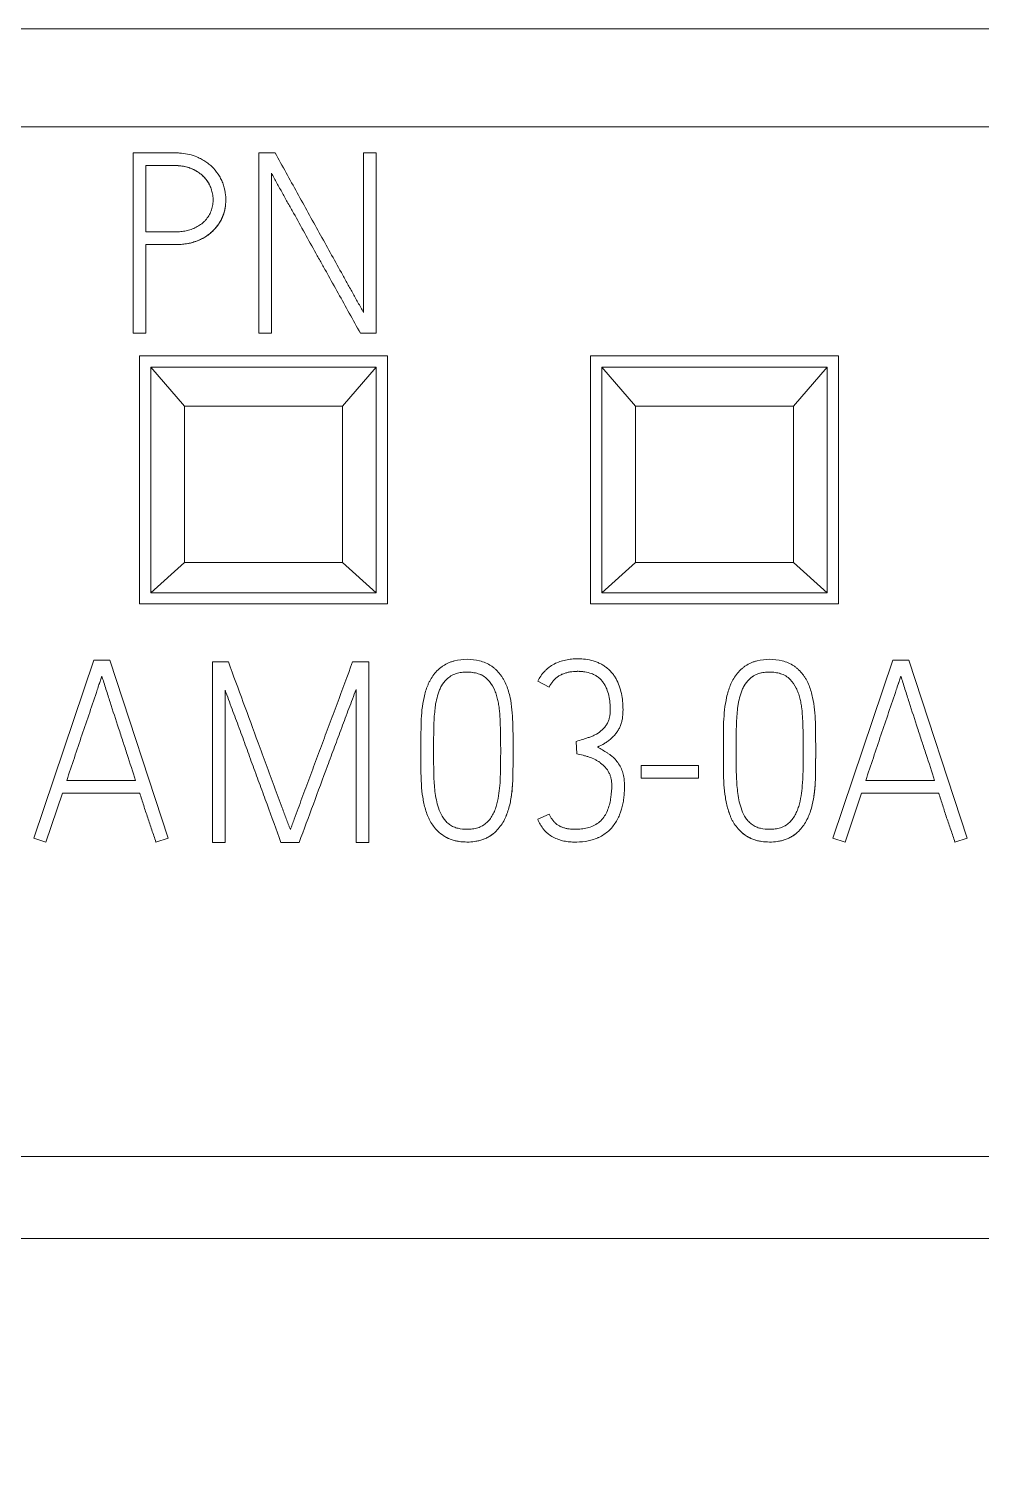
# Model space of a CAD drawing. Header units: millimetres. Extents: x 42151 to 59780, y 37376 to 44547.
# Drawn here: x 47906.75 to 47915.19, y 43305.48 to 43318.25 of the extents above; entities that cross this region are included whole.
import ezdxf

# ---------------------------------------------------------------- set-up
doc = ezdxf.new("R2010")
doc.units = ezdxf.units.MM
doc.set_wipeout_variables(frame=1)
doc.layers.add('000-PI-Oprema', color=30, linetype='Continuous', lineweight=5)
doc.layers.add('SI-ORMAR-Oprema', color=30, linetype='Continuous', lineweight=5)
doc.layers.add('004-PI-DIN Šina', color=3, linetype='Continuous')

# ---------------------------------------------------------------- blocks, each defined once
blk = doc.blocks.new('6ES7513-1AM03-0AB0')
blk.add_wipeout([(-17.4, 66.85), (17.4, 66.85), (17.4, -80.15), (-17.4, -80.15)]).dxf.layer = 'SI-ORMAR-Oprema'
at = {"layer": 'SI-ORMAR-Oprema', "linetype": 'Continuous'}
for p, q in [((12.4, 66.85), (-12.4, 66.85)), ((12.4, 65.981), (-12.4, 65.981)), ((-1.155, 65.75), (-1.155, 64.15)), ((-0.041, 65.75), (-0.041, 64.15)), ((0.103, 65.75), (-0.041, 65.75)), ((0.887, 65.75), (0.887, 64.334)), ((1, 65.75), (0.887, 65.75)), ((1, 64.15), (1, 65.75)), ((-1.042, 65.049), (-1.042, 65.637)), ((0.07, 64.15), (0.07, 65.57)), ((-0.334, 65.333), (-0.334, 65.333)), ((-1.042, 64.15), (-1.042, 64.936)), ((-1.042, 64.15), (-1.155, 64.15)), ((-1.155, 64.15), (-1.042, 64.15)), ((0.07, 64.15), (-0.041, 64.15)), ((-0.041, 64.15), (0.07, 64.15)), ((1, 64.15), (0.86, 64.15)), ((0.86, 64.15), (0.86, 64.15)), ((0.86, 64.15), (1, 64.15)), ((-1.1, 63.95), (-1.1, 61.75)), ((1.1, 63.95), (-1.1, 63.95)), ((1.1, 61.75), (1.1, 63.95)), ((2.9, 63.95), (2.9, 61.75)), ((5.1, 63.95), (2.9, 63.95)), ((5.1, 61.75), (5.1, 63.95)), ((1, 63.85), (-1, 63.85)), ((-1, 63.85), (-0.7, 63.503)), ((-1, 61.85), (-1, 63.85)), ((0.7, 63.503), (1, 63.85)), ((1, 63.85), (1, 61.85)), ((5, 63.85), (3, 63.85)), ((3, 63.85), (3.3, 63.503)), ((3, 61.85), (3, 63.85)), ((4.7, 63.503), (5, 63.85)), ((5, 63.85), (5, 61.85)), ((-0.7, 63.503), (0.7, 63.503)), ((-0.7, 63.503), (-0.7, 62.118)), ((0.7, 62.118), (0.7, 63.503)), ((3.3, 63.503), (4.7, 63.503)), ((3.3, 63.503), (3.3, 62.118)), ((4.7, 62.118), (4.7, 63.503)), ((-0.7, 62.118), (-1, 61.85)), ((-0.7, 62.118), (0.7, 62.118)), ((1, 61.85), (0.7, 62.118)), ((3.3, 62.118), (3, 61.85)), ((3.3, 62.118), (4.7, 62.118)), ((5, 61.85), (4.7, 62.118)), ((1, 61.85), (-1, 61.85)), ((5, 61.85), (3, 61.85)), ((-1.1, 61.75), (1.1, 61.75)), ((2.9, 61.75), (5.1, 61.75)), ((-2.036, 59.674), (-1.505, 61.252)), ((-1.505, 61.252), (-1.363, 61.252)), ((-1.363, 61.252), (-0.846, 59.674)), ((-0.453, 59.636), (-0.453, 61.236)), ((-0.453, 61.236), (-0.311, 61.236)), ((0.79, 61.236), (0.934, 61.236)), ((0.934, 61.236), (0.934, 59.636)), ((5.051, 59.674), (5.581, 61.252)), ((5.581, 61.252), (5.724, 61.252)), ((5.724, 61.252), (6.241, 59.674)), ((-1.434, 61.11), (-1.434, 61.11)), ((1.624, 61.081), (1.624, 61.081)), ((1.988, 61.081), (1.988, 61.081)), ((2.432, 61.064), (2.534, 61.013)), ((2.534, 61.013), (2.432, 61.064)), ((2.432, 61.064), (2.432, 61.064)), ((2.718, 61.147), (2.718, 61.147)), ((4.307, 61.081), (4.307, 61.081)), ((4.672, 61.081), (4.672, 61.081)), ((5.653, 61.11), (5.653, 61.11)), ((-1.474, 60.989), (-1.474, 60.989)), ((-0.34, 60.987), (-0.34, 59.636)), ((0.821, 59.636), (0.821, 60.992)), ((2.534, 61.013), (2.534, 61.013)), ((5.613, 60.989), (5.613, 60.989)), ((3.189, 60.809), (3.189, 60.809)), ((1.396, 60.458), (1.396, 60.458)), ((2.214, 60.436), (2.214, 60.436)), ((2.778, 60.42), (2.772, 60.531)), ((4.079, 60.458), (4.079, 60.458)), ((4.898, 60.436), (4.898, 60.436)), ((3.351, 60.205), (3.351, 60.318)), ((3.351, 60.318), (3.857, 60.318)), ((3.857, 60.318), (3.857, 60.205)), ((-1.745, 60.185), (-1.134, 60.185)), ((3.857, 60.205), (3.351, 60.205)), ((3.351, 60.205), (3.857, 60.205)), ((5.342, 60.185), (5.952, 60.185)), ((-1.783, 60.072), (-1.929, 59.639)), ((-1.929, 59.639), (-1.783, 60.072)), ((-1.783, 60.072), (-1.097, 60.072)), ((-1.097, 60.072), (-1.783, 60.072)), ((-1.783, 60.072), (-1.783, 60.072)), ((-1.097, 60.072), (-1.097, 60.072)), ((3.202, 60.138), (3.202, 60.138)), ((5.304, 60.072), (5.158, 59.639)), ((5.158, 59.639), (5.304, 60.072)), ((5.304, 60.072), (5.99, 60.072)), ((5.99, 60.072), (5.304, 60.072)), ((5.304, 60.072), (5.304, 60.072)), ((5.99, 60.072), (5.99, 60.072)), ((2.432, 59.841), (2.534, 59.887)), ((2.432, 59.841), (2.432, 59.841)), ((-2.036, 59.674), (-1.929, 59.639)), ((-1.929, 59.639), (-2.036, 59.674)), ((-2.036, 59.674), (-2.036, 59.674)), ((-0.955, 59.639), (-0.846, 59.674)), ((-0.846, 59.674), (-0.955, 59.639)), ((-0.846, 59.674), (-0.846, 59.674)), ((1.546, 59.736), (1.546, 59.736)), ((2.064, 59.736), (2.064, 59.736)), ((4.23, 59.736), (4.23, 59.736)), ((4.747, 59.736), (4.747, 59.736)), ((5.158, 59.639), (5.051, 59.674)), ((5.051, 59.674), (5.158, 59.639)), ((5.051, 59.674), (5.051, 59.674)), ((6.132, 59.639), (6.241, 59.674)), ((6.241, 59.674), (6.132, 59.639)), ((6.241, 59.674), (6.241, 59.674)), ((-1.929, 59.639), (-1.929, 59.639)), ((-0.955, 59.639), (-0.955, 59.639)), ((-0.453, 59.636), (-0.34, 59.636)), ((-0.34, 59.636), (-0.453, 59.636)), ((0.155, 59.636), (0.155, 59.636)), ((0.155, 59.636), (0.317, 59.636)), ((0.317, 59.636), (0.155, 59.636)), ((0.317, 59.636), (0.317, 59.636)), ((0.821, 59.636), (0.934, 59.636)), ((0.934, 59.636), (0.821, 59.636)), ((5.158, 59.639), (5.158, 59.639)), ((6.132, 59.639), (6.132, 59.639)), ((12.4, 56.85), (-12.4, 56.85)), ((12.5, 56.125), (-12.5, 56.125))]:
    blk.add_line(p, q, dxfattribs=at)
for points, knots in [([(-0.59, 65.713), (-0.634, 65.732), (-0.68, 65.742), (-0.738, 65.748), (-0.75, 65.749), (-0.768, 65.75), (-0.774, 65.75), (-0.786, 65.75), (-0.792, 65.75), (-0.822, 65.75), (-0.941, 65.75), (-1.06, 65.75), (-1.155, 65.75)], [0, 0, 0, 0, 0.25, 0.25, 0.3125, 0.3125, 0.34375, 0.34375, 0.375, 0.375, 0.5, 1, 1, 1, 1]), ([(-1.042, 64.936), (-0.983, 64.936), (-0.91, 64.936), (-0.83, 64.936), (-0.808, 64.936), (-0.794, 64.936), (-0.786, 64.936), (-0.75, 64.936), (-0.721, 64.938), (-0.678, 64.945), (-0.663, 64.947), (-0.641, 64.952), (-0.634, 64.954), (-0.62, 64.958), (-0.613, 64.961), (-0.577, 64.973), (-0.55, 64.985), (-0.512, 65.008), (-0.5, 65.016), (-0.476, 65.034), (-0.464, 65.043), (-0.432, 65.074), (-0.413, 65.096), (-0.388, 65.134), (-0.38, 65.146), (-0.367, 65.173), (-0.361, 65.186), (-0.352, 65.214), (-0.347, 65.228), (-0.341, 65.257), (-0.338, 65.272), (-0.335, 65.301), (-0.334, 65.316), (-0.334, 65.346), (-0.334, 65.36), (-0.339, 65.405), (-0.345, 65.434), (-0.359, 65.476), (-0.364, 65.49), (-0.376, 65.517), (-0.383, 65.53), (-0.406, 65.568), (-0.423, 65.592), (-0.449, 65.619), (-0.454, 65.624), (-0.465, 65.634), (-0.481, 65.649), (-0.511, 65.671), (-0.536, 65.687), (-0.563, 65.701), (-0.576, 65.707), (-0.59, 65.713)], [0, 0, 0, 0, 0.125, 0.15625, 0.171875, 0.171875, 0.1875, 0.1875, 0.25, 0.25, 0.28125, 0.28125, 0.296875, 0.296875, 0.3125, 0.3125, 0.375, 0.375, 0.40625, 0.40625, 0.4375, 0.4375, 0.5, 0.5, 0.53125, 0.53125, 0.5625, 0.5625, 0.59375, 0.59375, 0.625, 0.625, 0.65625, 0.65625, 0.6875, 0.6875, 0.75, 0.75, 0.78125, 0.78125, 0.8125, 0.8125, 0.875, 0.875, 0.890625, 0.890625, 0.90625, 0.9375, 0.96875, 0.96875, 1, 1, 1, 1]), ([(0.887, 64.334), (0.879, 64.349), (0.871, 64.364), (0.855, 64.394), (0.846, 64.408), (0.822, 64.452), (0.805, 64.482), (0.773, 64.541), (0.756, 64.57), (0.723, 64.629), (0.707, 64.658), (0.658, 64.747), (0.625, 64.806), (0.56, 64.924), (0.527, 64.983), (0.462, 65.101), (0.429, 65.16), (0.364, 65.278), (0.266, 65.455), (0.168, 65.632), (0.103, 65.75)], [0, 0, 0, 0, 0.03125, 0.03125, 0.0625, 0.0625, 0.125, 0.125, 0.1875, 0.1875, 0.25, 0.25, 0.375, 0.375, 0.5, 0.5, 0.625, 0.625, 0.75, 1, 1, 1, 1]), ([(-1.042, 65.637), (-0.978, 65.637), (-0.899, 65.637), (-0.82, 65.637), (-0.796, 65.637), (-0.788, 65.637), (-0.772, 65.637), (-0.764, 65.636), (-0.741, 65.635), (-0.725, 65.633), (-0.702, 65.629), (-0.694, 65.628), (-0.678, 65.624), (-0.671, 65.622), (-0.648, 65.614), (-0.633, 65.608), (-0.605, 65.594), (-0.591, 65.586), (-0.571, 65.573), (-0.565, 65.568), (-0.552, 65.559), (-0.546, 65.554), (-0.529, 65.538), (-0.518, 65.526), (-0.499, 65.501), (-0.49, 65.488), (-0.475, 65.46), (-0.469, 65.446), (-0.459, 65.416), (-0.454, 65.401), (-0.449, 65.37), (-0.447, 65.354), (-0.447, 65.331), (-0.447, 65.323), (-0.448, 65.307), (-0.449, 65.299), (-0.452, 65.276), (-0.456, 65.26), (-0.463, 65.238), (-0.466, 65.231), (-0.472, 65.216), (-0.475, 65.209), (-0.487, 65.188), (-0.5, 65.169), (-0.516, 65.151), (-0.527, 65.14), (-0.533, 65.134), (-0.551, 65.119), (-0.563, 65.11), (-0.59, 65.093), (-0.605, 65.086), (-0.626, 65.076), (-0.634, 65.073), (-0.649, 65.068), (-0.656, 65.066), (-0.679, 65.059), (-0.695, 65.056), (-0.726, 65.052), (-0.742, 65.05), (-0.766, 65.049), (-0.774, 65.049), (-0.789, 65.049), (-0.797, 65.049), (-0.821, 65.049), (-0.9, 65.049), (-0.979, 65.049), (-1.042, 65.049)], [0, 0, 0, 0, 0.125, 0.15625, 0.15625, 0.171875, 0.171875, 0.1875, 0.1875, 0.21875, 0.21875, 0.234375, 0.234375, 0.25, 0.25, 0.28125, 0.28125, 0.3125, 0.3125, 0.328125, 0.328125, 0.34375, 0.34375, 0.375, 0.375, 0.40625, 0.40625, 0.4375, 0.4375, 0.46875, 0.46875, 0.5, 0.5, 0.515625, 0.515625, 0.53125, 0.53125, 0.5625, 0.5625, 0.578125, 0.578125, 0.59375, 0.59375, 0.625, 0.640625, 0.640625, 0.65625, 0.65625, 0.6875, 0.6875, 0.71875, 0.71875, 0.734375, 0.734375, 0.75, 0.75, 0.78125, 0.78125, 0.8125, 0.8125, 0.828125, 0.828125, 0.84375, 0.84375, 0.875, 1, 1, 1, 1]), ([(-0.462, 65.426), (-0.463, 65.428), (-0.464, 65.431), (-0.467, 65.44), (-0.47, 65.448), (-0.476, 65.462), (-0.487, 65.483), (-0.504, 65.509), (-0.52, 65.527), (-0.531, 65.539), (-0.536, 65.544), (-0.554, 65.56), (-0.566, 65.57), (-0.593, 65.587), (-0.607, 65.595), (-0.628, 65.605), (-0.635, 65.609), (-0.65, 65.615), (-0.665, 65.62), (-0.68, 65.624), (-0.695, 65.628), (-0.703, 65.63), (-0.727, 65.634), (-0.742, 65.635), (-0.766, 65.637), (-0.774, 65.637), (-0.79, 65.637), (-0.798, 65.637), (-0.821, 65.637), (-0.9, 65.637), (-0.979, 65.637), (-1.042, 65.637)], [0, 0, 0, 0, 0.011195, 0.011195, 0.046509, 0.046509, 0.081824, 0.152453, 0.187767, 0.187767, 0.223082, 0.223082, 0.29371, 0.29371, 0.364339, 0.364339, 0.399654, 0.399654, 0.434968, 0.470283, 0.470283, 0.505597, 0.505597, 0.576226, 0.576226, 0.611541, 0.611541, 0.646855, 0.646855, 0.717484, 1, 1, 1, 1]), ([(0.07, 65.57), (0.078, 65.555), (0.086, 65.54), (0.102, 65.511), (0.11, 65.496), (0.127, 65.466), (0.135, 65.452), (0.152, 65.422), (0.177, 65.378), (0.201, 65.333), (0.234, 65.274), (0.251, 65.245), (0.333, 65.097), (0.399, 64.978), (0.481, 64.83), (0.498, 64.801), (0.531, 64.742), (0.581, 64.653), (0.63, 64.564), (0.729, 64.387), (0.794, 64.268), (0.86, 64.15)], [0, 0, 0, 0, 0.03125, 0.03125, 0.0625, 0.0625, 0.09375, 0.09375, 0.125, 0.1875, 0.1875, 0.25, 0.25, 0.5, 0.5, 0.5625, 0.5625, 0.625, 0.75, 0.75, 1, 1, 1, 1]), ([(-0.337, 65.284), (-0.337, 65.279), (-0.338, 65.274), (-0.34, 65.261), (-0.341, 65.254), (-0.346, 65.232), (-0.35, 65.218), (-0.36, 65.191), (-0.365, 65.177), (-0.378, 65.151), (-0.385, 65.138), (-0.409, 65.1), (-0.428, 65.078), (-0.46, 65.047), (-0.471, 65.037), (-0.495, 65.019), (-0.519, 65.002), (-0.545, 64.988), (-0.572, 64.976), (-0.586, 64.97), (-0.628, 64.955), (-0.656, 64.948), (-0.7, 64.941), (-0.715, 64.939), (-0.744, 64.937), (-0.759, 64.936), (-0.781, 64.936), (-0.789, 64.936), (-0.804, 64.936), (-0.826, 64.936), (-0.908, 64.936), (-0.982, 64.936), (-1.042, 64.936)], [0, 0, 0, 0, 0.018399, 0.018399, 0.043568, 0.043568, 0.093907, 0.093907, 0.144245, 0.144245, 0.194584, 0.194584, 0.295261, 0.295261, 0.345599, 0.345599, 0.395938, 0.446276, 0.446276, 0.496615, 0.496615, 0.597292, 0.597292, 0.64763, 0.64763, 0.697969, 0.697969, 0.723138, 0.723138, 0.748307, 0.798646, 1, 1, 1, 1]), ([(0.239, 59.749), (0.242, 59.757), (0.245, 59.765), (0.25, 59.78), (0.253, 59.788), (0.261, 59.811), (0.267, 59.827), (0.284, 59.873), (0.295, 59.904), (0.318, 59.966), (0.33, 59.997), (0.353, 60.059), (0.388, 60.152), (0.422, 60.245), (0.468, 60.369), (0.49, 60.431), (0.525, 60.524), (0.537, 60.555), (0.56, 60.616), (0.595, 60.709), (0.676, 60.926), (0.744, 61.112), (0.79, 61.236)], [0, 0, 0, 0, 0.015625, 0.015625, 0.03125, 0.03125, 0.0625, 0.0625, 0.125, 0.125, 0.1875, 0.1875, 0.25, 0.375, 0.375, 0.5, 0.5, 0.5625, 0.5625, 0.625, 0.75, 1, 1, 1, 1]), ([(1.546, 59.736), (1.519, 59.763), (1.497, 59.792), (1.474, 59.833), (1.47, 59.841), (1.462, 59.858), (1.458, 59.867), (1.448, 59.893), (1.442, 59.91), (1.426, 59.963), (1.419, 60), (1.407, 60.073), (1.403, 60.11), (1.4, 60.166), (1.399, 60.184), (1.398, 60.221), (1.397, 60.24), (1.396, 60.295), (1.396, 60.332), (1.395, 60.406), (1.395, 60.443), (1.396, 60.517), (1.396, 60.554), (1.397, 60.609), (1.397, 60.627), (1.398, 60.664), (1.398, 60.683), (1.4, 60.738), (1.402, 60.775), (1.41, 60.849), (1.416, 60.886), (1.429, 60.94), (1.433, 60.958), (1.444, 60.993), (1.45, 61.011), (1.46, 61.036), (1.464, 61.045), (1.472, 61.061), (1.476, 61.07), (1.49, 61.094), (1.5, 61.11), (1.523, 61.139), (1.535, 61.153), (1.556, 61.172), (1.563, 61.178), (1.577, 61.19), (1.585, 61.196), (1.608, 61.211), (1.633, 61.225), (1.659, 61.235), (1.677, 61.241), (1.686, 61.243), (1.731, 61.255), (1.768, 61.259), (1.806, 61.259)], [0, 0, 0, 0, 0.0625, 0.0625, 0.078125, 0.078125, 0.09375, 0.09375, 0.125, 0.125, 0.1875, 0.1875, 0.25, 0.25, 0.28125, 0.28125, 0.3125, 0.3125, 0.375, 0.375, 0.4375, 0.4375, 0.5, 0.5, 0.53125, 0.53125, 0.5625, 0.5625, 0.625, 0.625, 0.6875, 0.6875, 0.71875, 0.71875, 0.75, 0.75, 0.765625, 0.765625, 0.78125, 0.78125, 0.8125, 0.8125, 0.84375, 0.84375, 0.859375, 0.859375, 0.875, 0.875, 0.90625, 0.921875, 0.921875, 0.9375, 0.9375, 1, 1, 1, 1]), ([(1.806, 61.259), (1.844, 61.259), (1.881, 61.255), (1.935, 61.241), (1.953, 61.235), (1.988, 61.22), (2.004, 61.211), (2.027, 61.196), (2.035, 61.19), (2.05, 61.178), (2.057, 61.172), (2.077, 61.153), (2.089, 61.139), (2.106, 61.116), (2.112, 61.109), (2.122, 61.093), (2.127, 61.085), (2.141, 61.061), (2.149, 61.044), (2.162, 61.01), (2.169, 60.992), (2.179, 60.956), (2.183, 60.938), (2.195, 60.884), (2.2, 60.848), (2.208, 60.775), (2.21, 60.738), (2.212, 60.682), (2.212, 60.664), (2.213, 60.627), (2.214, 60.571), (2.214, 60.516), (2.214, 60.442), (2.214, 60.405), (2.214, 60.331), (2.213, 60.294), (2.213, 60.247), (2.212, 60.238), (2.212, 60.22), (2.212, 60.21), (2.211, 60.183), (2.21, 60.164), (2.207, 60.109), (2.203, 60.072), (2.194, 60.017), (2.191, 59.999), (2.183, 59.963), (2.173, 59.927), (2.161, 59.893), (2.147, 59.858), (2.14, 59.842), (2.121, 59.809), (2.111, 59.793), (2.089, 59.764), (2.077, 59.75), (2.064, 59.736)], [0, 0, 0, 0, 0.0625, 0.0625, 0.09375, 0.09375, 0.125, 0.125, 0.140625, 0.140625, 0.15625, 0.15625, 0.1875, 0.1875, 0.203125, 0.203125, 0.21875, 0.21875, 0.25, 0.25, 0.28125, 0.28125, 0.3125, 0.3125, 0.375, 0.375, 0.4375, 0.4375, 0.46875, 0.46875, 0.5, 0.5625, 0.5625, 0.625, 0.625, 0.6875, 0.6875, 0.703125, 0.703125, 0.71875, 0.71875, 0.75, 0.75, 0.8125, 0.8125, 0.84375, 0.84375, 0.875, 0.90625, 0.90625, 0.9375, 0.9375, 0.96875, 0.96875, 1, 1, 1, 1]), ([(2.432, 61.064), (2.448, 61.096), (2.468, 61.126), (2.499, 61.159), (2.505, 61.165), (2.519, 61.177), (2.539, 61.194), (2.562, 61.209), (2.594, 61.226), (2.611, 61.233), (2.645, 61.245), (2.662, 61.249), (2.697, 61.257), (2.715, 61.259), (2.751, 61.263), (2.769, 61.263), (2.787, 61.263)], [0, 0, 0, 0, 0.25, 0.25, 0.3125, 0.3125, 0.375, 0.5, 0.5, 0.625, 0.625, 0.75, 0.75, 0.875, 0.875, 1, 1, 1, 1]), ([(2.787, 61.263), (2.811, 61.263), (2.834, 61.262), (2.88, 61.256), (2.903, 61.252), (2.937, 61.242), (2.948, 61.238), (2.97, 61.229), (2.991, 61.219), (3.011, 61.208), (3.031, 61.195), (3.04, 61.187), (3.067, 61.165), (3.083, 61.148), (3.105, 61.121), (3.112, 61.111), (3.124, 61.091), (3.13, 61.081), (3.146, 61.05), (3.154, 61.029), (3.169, 60.984), (3.174, 60.962), (3.182, 60.916), (3.185, 60.893), (3.187, 60.859), (3.188, 60.847), (3.189, 60.824), (3.189, 60.812), (3.188, 60.778), (3.187, 60.754), (3.181, 60.72), (3.179, 60.709), (3.172, 60.686), (3.168, 60.675), (3.159, 60.654), (3.154, 60.644), (3.142, 60.624), (3.136, 60.614), (3.122, 60.595), (3.114, 60.587), (3.098, 60.57), (3.09, 60.562), (3.072, 60.547), (3.063, 60.539), (3.048, 60.529), (3.043, 60.526), (3.034, 60.52), (3.009, 60.505), (2.983, 60.49), (2.963, 60.48)], [0, 0, 0, 0, 0.0625, 0.0625, 0.125, 0.125, 0.15625, 0.15625, 0.1875, 0.21875, 0.21875, 0.25, 0.25, 0.3125, 0.3125, 0.34375, 0.34375, 0.375, 0.375, 0.4375, 0.4375, 0.5, 0.5, 0.5625, 0.5625, 0.59375, 0.59375, 0.625, 0.625, 0.6875, 0.6875, 0.71875, 0.71875, 0.75, 0.75, 0.78125, 0.78125, 0.8125, 0.8125, 0.84375, 0.84375, 0.875, 0.875, 0.90625, 0.90625, 0.921875, 0.921875, 0.9375, 1, 1, 1, 1]), ([(4.23, 59.736), (4.203, 59.763), (4.18, 59.792), (4.157, 59.833), (4.153, 59.841), (4.145, 59.858), (4.142, 59.867), (4.131, 59.893), (4.126, 59.91), (4.11, 59.963), (4.102, 60), (4.091, 60.073), (4.087, 60.11), (4.083, 60.166), (4.082, 60.184), (4.081, 60.221), (4.081, 60.24), (4.08, 60.295), (4.079, 60.332), (4.079, 60.406), (4.079, 60.443), (4.079, 60.517), (4.079, 60.554), (4.08, 60.609), (4.08, 60.627), (4.081, 60.664), (4.081, 60.683), (4.083, 60.738), (4.086, 60.775), (4.094, 60.849), (4.1, 60.886), (4.112, 60.94), (4.117, 60.958), (4.128, 60.993), (4.134, 61.011), (4.144, 61.036), (4.147, 61.045), (4.155, 61.061), (4.16, 61.07), (4.173, 61.094), (4.184, 61.11), (4.206, 61.139), (4.219, 61.153), (4.239, 61.172), (4.246, 61.178), (4.261, 61.19), (4.268, 61.196), (4.292, 61.211), (4.316, 61.225), (4.342, 61.235), (4.36, 61.241), (4.369, 61.243), (4.415, 61.255), (4.452, 61.259), (4.49, 61.259)], [0, 0, 0, 0, 0.0625, 0.0625, 0.078125, 0.078125, 0.09375, 0.09375, 0.125, 0.125, 0.1875, 0.1875, 0.25, 0.25, 0.28125, 0.28125, 0.3125, 0.3125, 0.375, 0.375, 0.4375, 0.4375, 0.5, 0.5, 0.53125, 0.53125, 0.5625, 0.5625, 0.625, 0.625, 0.6875, 0.6875, 0.71875, 0.71875, 0.75, 0.75, 0.765625, 0.765625, 0.78125, 0.78125, 0.8125, 0.8125, 0.84375, 0.84375, 0.859375, 0.859375, 0.875, 0.875, 0.90625, 0.921875, 0.921875, 0.9375, 0.9375, 1, 1, 1, 1]), ([(4.49, 61.259), (4.527, 61.259), (4.564, 61.255), (4.619, 61.241), (4.637, 61.235), (4.671, 61.22), (4.688, 61.211), (4.711, 61.196), (4.719, 61.19), (4.733, 61.178), (4.74, 61.172), (4.76, 61.153), (4.773, 61.139), (4.79, 61.116), (4.795, 61.109), (4.806, 61.093), (4.811, 61.085), (4.824, 61.061), (4.832, 61.044), (4.846, 61.01), (4.852, 60.992), (4.862, 60.956), (4.867, 60.938), (4.879, 60.884), (4.884, 60.848), (4.891, 60.775), (4.894, 60.738), (4.896, 60.682), (4.896, 60.664), (4.897, 60.627), (4.897, 60.571), (4.898, 60.516), (4.898, 60.442), (4.898, 60.405), (4.897, 60.331), (4.897, 60.294), (4.896, 60.247), (4.896, 60.238), (4.896, 60.22), (4.895, 60.21), (4.895, 60.183), (4.894, 60.164), (4.89, 60.109), (4.886, 60.072), (4.878, 60.017), (4.874, 59.999), (4.866, 59.963), (4.857, 59.927), (4.845, 59.893), (4.831, 59.858), (4.823, 59.842), (4.805, 59.809), (4.795, 59.793), (4.772, 59.764), (4.76, 59.75), (4.747, 59.736)], [0, 0, 0, 0, 0.0625, 0.0625, 0.09375, 0.09375, 0.125, 0.125, 0.140625, 0.140625, 0.15625, 0.15625, 0.1875, 0.1875, 0.203125, 0.203125, 0.21875, 0.21875, 0.25, 0.25, 0.28125, 0.28125, 0.3125, 0.3125, 0.375, 0.375, 0.4375, 0.4375, 0.46875, 0.46875, 0.5, 0.5625, 0.5625, 0.625, 0.625, 0.6875, 0.6875, 0.703125, 0.703125, 0.71875, 0.71875, 0.75, 0.75, 0.8125, 0.8125, 0.84375, 0.84375, 0.875, 0.90625, 0.90625, 0.9375, 0.9375, 0.96875, 0.96875, 1, 1, 1, 1]), ([(-1.474, 60.989), (-1.469, 61.005), (-1.464, 61.02), (-1.455, 61.048), (-1.45, 61.061), (-1.442, 61.085), (-1.438, 61.098), (-1.434, 61.11)], [0, 0, 0, 0, 0.386416, 0.386416, 0.693208, 0.693208, 1, 1, 1, 1]), ([(-1.434, 61.11), (-1.437, 61.102), (-1.439, 61.095), (-1.447, 61.071), (-1.453, 61.054), (-1.463, 61.022), (-1.469, 61.006), (-1.474, 60.989)], [0, 0, 0, 0, 0.193208, 0.193208, 0.596604, 0.596604, 1, 1, 1, 1]), ([(-1.134, 60.185), (-1.159, 60.262), (-1.184, 60.339), (-1.222, 60.455), (-1.234, 60.493), (-1.26, 60.57), (-1.272, 60.609), (-1.31, 60.724), (-1.335, 60.801), (-1.372, 60.917), (-1.385, 60.956), (-1.403, 61.014), (-1.409, 61.033), (-1.422, 61.072), (-1.428, 61.091), (-1.434, 61.11)], [0, 0, 0, 0, 0.25, 0.25, 0.375, 0.375, 0.5, 0.5, 0.75, 0.75, 0.875, 0.875, 0.9375, 0.9375, 1, 1, 1, 1]), ([(1.624, 61.081), (1.606, 61.064), (1.591, 61.044), (1.573, 61.012), (1.567, 61.001), (1.557, 60.978), (1.553, 60.966), (1.542, 60.931), (1.536, 60.907), (1.528, 60.871), (1.526, 60.858), (1.523, 60.834), (1.522, 60.822), (1.515, 60.76), (1.512, 60.711), (1.51, 60.612), (1.509, 60.562), (1.509, 60.488), (1.509, 60.463), (1.509, 60.414), (1.509, 60.389), (1.509, 60.339), (1.51, 60.302), (1.51, 60.265), (1.511, 60.24), (1.511, 60.228), (1.513, 60.166), (1.517, 60.117), (1.527, 60.044), (1.532, 60.02), (1.543, 59.971), (1.55, 59.947), (1.559, 59.923)], [0, 0, 0, 0, 0.0625, 0.0625, 0.09375, 0.09375, 0.125, 0.125, 0.1875, 0.1875, 0.21875, 0.21875, 0.25, 0.25, 0.375, 0.375, 0.5, 0.5, 0.5625, 0.5625, 0.625, 0.625, 0.6875, 0.71875, 0.71875, 0.75, 0.75, 0.875, 0.875, 0.9375, 0.9375, 1, 1, 1, 1]), ([(1.988, 61.081), (1.976, 61.093), (1.963, 61.103), (1.942, 61.116), (1.935, 61.12), (1.92, 61.126), (1.912, 61.129), (1.888, 61.137), (1.872, 61.14), (1.839, 61.145), (1.823, 61.146), (1.79, 61.146), (1.773, 61.145), (1.741, 61.141), (1.724, 61.137), (1.7, 61.13), (1.693, 61.127), (1.678, 61.12), (1.67, 61.116), (1.649, 61.103), (1.636, 61.093), (1.624, 61.081)], [0, 0, 0, 0, 0.125, 0.125, 0.1875, 0.1875, 0.25, 0.25, 0.375, 0.375, 0.5, 0.5, 0.625, 0.625, 0.75, 0.75, 0.8125, 0.8125, 0.875, 0.875, 1, 1, 1, 1]), ([(1.624, 61.081), (1.636, 61.093), (1.649, 61.103), (1.67, 61.116), (1.677, 61.12), (1.692, 61.127), (1.708, 61.132), (1.724, 61.137), (1.74, 61.14), (1.748, 61.142), (1.773, 61.145), (1.789, 61.146), (1.822, 61.146), (1.839, 61.145), (1.871, 61.14), (1.888, 61.137), (1.911, 61.129), (1.919, 61.126), (1.934, 61.12), (1.942, 61.116), (1.963, 61.103), (1.976, 61.093), (1.988, 61.081)], [0, 0, 0, 0, 0.125, 0.125, 0.1875, 0.1875, 0.25, 0.3125, 0.3125, 0.375, 0.375, 0.5, 0.5, 0.625, 0.625, 0.75, 0.75, 0.8125, 0.8125, 0.875, 0.875, 1, 1, 1, 1]), ([(1.806, 59.752), (1.822, 59.752), (1.838, 59.753), (1.869, 59.757), (1.885, 59.76), (1.908, 59.767), (1.916, 59.77), (1.93, 59.777), (1.937, 59.78), (1.958, 59.792), (1.971, 59.802), (1.994, 59.824), (2.004, 59.836), (2.023, 59.862), (2.031, 59.876), (2.045, 59.904), (2.051, 59.918), (2.062, 59.948), (2.066, 59.963), (2.078, 60.009), (2.084, 60.04), (2.093, 60.102), (2.096, 60.133), (2.099, 60.18), (2.1, 60.195), (2.101, 60.227), (2.101, 60.242), (2.102, 60.29), (2.103, 60.321), (2.103, 60.384), (2.104, 60.415), (2.104, 60.478), (2.103, 60.509), (2.103, 60.572), (2.102, 60.604), (2.101, 60.651), (2.101, 60.666), (2.1, 60.698), (2.099, 60.714), (2.097, 60.761), (2.094, 60.792), (2.089, 60.838), (2.086, 60.854), (2.081, 60.885), (2.078, 60.9), (2.07, 60.931), (2.065, 60.946), (2.055, 60.975), (2.049, 60.99), (2.028, 61.032), (2.01, 61.058), (1.988, 61.081)], [0, 0, 0, 0, 0.03125, 0.03125, 0.0625, 0.0625, 0.078125, 0.078125, 0.09375, 0.09375, 0.125, 0.125, 0.15625, 0.15625, 0.1875, 0.1875, 0.21875, 0.21875, 0.25, 0.25, 0.3125, 0.3125, 0.375, 0.375, 0.40625, 0.40625, 0.4375, 0.4375, 0.5, 0.5, 0.5625, 0.5625, 0.625, 0.625, 0.6875, 0.6875, 0.71875, 0.71875, 0.75, 0.75, 0.8125, 0.8125, 0.84375, 0.84375, 0.875, 0.875, 0.90625, 0.90625, 0.9375, 0.9375, 1, 1, 1, 1]), ([(1.988, 61.081), (2.01, 61.058), (2.028, 61.032), (2.044, 61), (2.046, 60.995), (2.048, 60.991)], [0, 0, 0, 0, 0.864491, 0.864491, 1, 1, 1, 1]), ([(2.718, 61.147), (2.709, 61.145), (2.699, 61.143), (2.68, 61.138), (2.67, 61.135), (2.652, 61.128), (2.642, 61.124), (2.625, 61.115), (2.617, 61.109), (2.601, 61.097), (2.593, 61.091), (2.579, 61.078), (2.572, 61.07), (2.554, 61.047), (2.543, 61.03), (2.534, 61.013)], [0, 0, 0, 0, 0.125, 0.125, 0.25, 0.25, 0.375, 0.375, 0.5, 0.5, 0.625, 0.625, 0.75, 0.75, 1, 1, 1, 1]), ([(2.534, 61.013), (2.543, 61.03), (2.553, 61.047), (2.572, 61.07), (2.578, 61.077), (2.593, 61.091), (2.601, 61.097), (2.616, 61.109), (2.625, 61.114), (2.638, 61.121), (2.642, 61.124), (2.651, 61.128), (2.656, 61.129), (2.679, 61.138), (2.699, 61.144), (2.718, 61.147)], [0, 0, 0, 0, 0.25, 0.25, 0.375, 0.375, 0.5, 0.5, 0.625, 0.625, 0.6875, 0.6875, 0.75, 0.75, 1, 1, 1, 1]), ([(2.772, 60.531), (2.792, 60.537), (2.823, 60.546), (2.854, 60.556), (2.874, 60.563), (2.885, 60.566), (2.905, 60.573), (2.915, 60.577), (2.934, 60.587), (2.944, 60.591), (2.972, 60.608), (2.99, 60.62), (3.013, 60.642), (3.021, 60.65), (3.034, 60.667), (3.04, 60.676), (3.049, 60.69), (3.051, 60.694), (3.056, 60.704), (3.058, 60.709), (3.064, 60.724), (3.067, 60.734), (3.074, 60.766), (3.076, 60.788), (3.076, 60.83), (3.075, 60.852), (3.071, 60.895), (3.068, 60.916), (3.059, 60.958), (3.052, 60.979), (3.04, 61.008), (3.035, 61.018), (3.025, 61.037), (3.013, 61.055), (2.999, 61.072), (2.988, 61.083), (2.984, 61.087), (2.976, 61.094), (2.963, 61.104), (2.95, 61.113), (2.931, 61.124), (2.921, 61.128), (2.89, 61.14), (2.869, 61.145), (2.837, 61.15), (2.827, 61.151), (2.805, 61.152), (2.794, 61.153), (2.762, 61.152), (2.74, 61.15), (2.718, 61.147)], [0, 0, 0, 0, 0.0625, 0.09375, 0.09375, 0.125, 0.125, 0.15625, 0.15625, 0.1875, 0.1875, 0.25, 0.25, 0.28125, 0.28125, 0.3125, 0.3125, 0.328125, 0.328125, 0.34375, 0.34375, 0.375, 0.375, 0.4375, 0.4375, 0.5, 0.5, 0.5625, 0.5625, 0.625, 0.625, 0.65625, 0.65625, 0.6875, 0.71875, 0.71875, 0.734375, 0.734375, 0.75, 0.78125, 0.78125, 0.8125, 0.8125, 0.875, 0.875, 0.90625, 0.90625, 0.9375, 0.9375, 1, 1, 1, 1]), ([(2.718, 61.147), (2.74, 61.15), (2.761, 61.152), (2.804, 61.153), (2.825, 61.152), (2.848, 61.148), (2.849, 61.148), (2.85, 61.148)], [0, 0, 0, 0, 0.486027, 0.486027, 0.972053, 0.972053, 1, 1, 1, 1]), ([(4.307, 61.081), (4.29, 61.064), (4.275, 61.044), (4.256, 61.012), (4.251, 61.001), (4.241, 60.978), (4.237, 60.966), (4.225, 60.931), (4.219, 60.907), (4.212, 60.871), (4.21, 60.858), (4.206, 60.834), (4.205, 60.822), (4.199, 60.76), (4.196, 60.711), (4.193, 60.612), (4.192, 60.562), (4.192, 60.488), (4.192, 60.463), (4.192, 60.414), (4.192, 60.389), (4.193, 60.339), (4.193, 60.302), (4.194, 60.265), (4.194, 60.24), (4.195, 60.228), (4.197, 60.166), (4.201, 60.117), (4.211, 60.044), (4.215, 60.02), (4.226, 59.971), (4.233, 59.947), (4.242, 59.923)], [0, 0, 0, 0, 0.0625, 0.0625, 0.09375, 0.09375, 0.125, 0.125, 0.1875, 0.1875, 0.21875, 0.21875, 0.25, 0.25, 0.375, 0.375, 0.5, 0.5, 0.5625, 0.5625, 0.625, 0.625, 0.6875, 0.71875, 0.71875, 0.75, 0.75, 0.875, 0.875, 0.9375, 0.9375, 1, 1, 1, 1]), ([(4.672, 61.081), (4.66, 61.093), (4.647, 61.103), (4.626, 61.116), (4.618, 61.12), (4.603, 61.126), (4.595, 61.129), (4.572, 61.137), (4.555, 61.14), (4.522, 61.145), (4.506, 61.146), (4.473, 61.146), (4.457, 61.145), (4.424, 61.141), (4.408, 61.137), (4.384, 61.13), (4.376, 61.127), (4.361, 61.12), (4.354, 61.116), (4.332, 61.103), (4.319, 61.093), (4.307, 61.081)], [0, 0, 0, 0, 0.125, 0.125, 0.1875, 0.1875, 0.25, 0.25, 0.375, 0.375, 0.5, 0.5, 0.625, 0.625, 0.75, 0.75, 0.8125, 0.8125, 0.875, 0.875, 1, 1, 1, 1]), ([(4.307, 61.081), (4.319, 61.093), (4.332, 61.103), (4.353, 61.116), (4.361, 61.12), (4.376, 61.127), (4.391, 61.132), (4.407, 61.137), (4.424, 61.14), (4.432, 61.142), (4.456, 61.145), (4.473, 61.146), (4.506, 61.146), (4.522, 61.145), (4.555, 61.14), (4.571, 61.137), (4.595, 61.129), (4.603, 61.126), (4.618, 61.12), (4.625, 61.116), (4.647, 61.103), (4.66, 61.093), (4.672, 61.081)], [0, 0, 0, 0, 0.125, 0.125, 0.1875, 0.1875, 0.25, 0.3125, 0.3125, 0.375, 0.375, 0.5, 0.5, 0.625, 0.625, 0.75, 0.75, 0.8125, 0.8125, 0.875, 0.875, 1, 1, 1, 1]), ([(4.49, 59.752), (4.506, 59.752), (4.521, 59.753), (4.553, 59.757), (4.569, 59.76), (4.592, 59.767), (4.599, 59.77), (4.614, 59.777), (4.621, 59.78), (4.641, 59.792), (4.654, 59.802), (4.677, 59.824), (4.687, 59.836), (4.706, 59.862), (4.714, 59.876), (4.728, 59.904), (4.734, 59.918), (4.745, 59.948), (4.75, 59.963), (4.762, 60.009), (4.768, 60.04), (4.776, 60.102), (4.779, 60.133), (4.782, 60.18), (4.783, 60.195), (4.784, 60.227), (4.785, 60.242), (4.786, 60.29), (4.786, 60.321), (4.787, 60.384), (4.787, 60.415), (4.787, 60.478), (4.787, 60.509), (4.786, 60.572), (4.786, 60.604), (4.785, 60.651), (4.785, 60.666), (4.784, 60.698), (4.783, 60.714), (4.78, 60.761), (4.778, 60.792), (4.772, 60.838), (4.77, 60.854), (4.764, 60.885), (4.761, 60.9), (4.753, 60.931), (4.749, 60.946), (4.738, 60.975), (4.732, 60.99), (4.711, 61.032), (4.693, 61.058), (4.672, 61.081)], [0, 0, 0, 0, 0.03125, 0.03125, 0.0625, 0.0625, 0.078125, 0.078125, 0.09375, 0.09375, 0.125, 0.125, 0.15625, 0.15625, 0.1875, 0.1875, 0.21875, 0.21875, 0.25, 0.25, 0.3125, 0.3125, 0.375, 0.375, 0.40625, 0.40625, 0.4375, 0.4375, 0.5, 0.5, 0.5625, 0.5625, 0.625, 0.625, 0.6875, 0.6875, 0.71875, 0.71875, 0.75, 0.75, 0.8125, 0.8125, 0.84375, 0.84375, 0.875, 0.875, 0.90625, 0.90625, 0.9375, 0.9375, 1, 1, 1, 1]), ([(4.672, 61.081), (4.693, 61.058), (4.711, 61.032), (4.727, 61), (4.73, 60.995), (4.732, 60.991)], [0, 0, 0, 0, 0.864491, 0.864491, 1, 1, 1, 1]), ([(5.613, 60.989), (5.618, 61.005), (5.623, 61.02), (5.632, 61.048), (5.636, 61.061), (5.645, 61.085), (5.649, 61.098), (5.653, 61.11)], [0, 0, 0, 0, 0.386416, 0.386416, 0.693208, 0.693208, 1, 1, 1, 1]), ([(5.653, 61.11), (5.65, 61.102), (5.648, 61.095), (5.64, 61.071), (5.634, 61.054), (5.623, 61.022), (5.618, 61.006), (5.613, 60.989)], [0, 0, 0, 0, 0.193208, 0.193208, 0.596604, 0.596604, 1, 1, 1, 1]), ([(5.952, 60.185), (5.928, 60.262), (5.903, 60.339), (5.865, 60.455), (5.852, 60.493), (5.827, 60.57), (5.814, 60.609), (5.777, 60.724), (5.752, 60.801), (5.714, 60.917), (5.702, 60.956), (5.684, 61.014), (5.677, 61.033), (5.665, 61.072), (5.659, 61.091), (5.653, 61.11)], [0, 0, 0, 0, 0.25, 0.25, 0.375, 0.375, 0.5, 0.5, 0.75, 0.75, 0.875, 0.875, 0.9375, 0.9375, 1, 1, 1, 1]), ([(-1.474, 60.989), (-1.496, 60.922), (-1.519, 60.855), (-1.564, 60.721), (-1.587, 60.654), (-1.633, 60.52), (-1.655, 60.453), (-1.7, 60.319), (-1.723, 60.252), (-1.745, 60.185)], [0, 0, 0, 0, 0.25, 0.25, 0.5, 0.5, 0.75, 0.75, 1, 1, 1, 1]), ([(0.155, 59.636), (0.114, 59.748), (0.073, 59.861), (0.011, 60.03), (-0.009, 60.087), (-0.051, 60.199), (-0.072, 60.255), (-0.113, 60.368), (-0.133, 60.424), (-0.174, 60.537), (-0.195, 60.593), (-0.226, 60.678), (-0.237, 60.706), (-0.258, 60.762), (-0.268, 60.79), (-0.289, 60.846), (-0.299, 60.874), (-0.32, 60.931), (-0.33, 60.959), (-0.34, 60.987)], [0, 0, 0, 0, 0.25, 0.25, 0.375, 0.375, 0.5, 0.5, 0.625, 0.625, 0.75, 0.75, 0.8125, 0.8125, 0.875, 0.875, 0.9375, 0.9375, 1, 1, 1, 1]), ([(0.821, 60.992), (0.811, 60.963), (0.8, 60.935), (0.779, 60.879), (0.768, 60.851), (0.736, 60.766), (0.715, 60.71), (0.673, 60.597), (0.652, 60.54), (0.61, 60.427), (0.589, 60.371), (0.526, 60.201), (0.484, 60.088), (0.401, 59.862), (0.359, 59.749), (0.317, 59.636)], [0, 0, 0, 0, 0.0625, 0.0625, 0.125, 0.125, 0.25, 0.25, 0.375, 0.375, 0.5, 0.5, 0.75, 0.75, 1, 1, 1, 1]), ([(5.613, 60.989), (5.59, 60.922), (5.568, 60.855), (5.522, 60.721), (5.499, 60.654), (5.454, 60.52), (5.432, 60.453), (5.387, 60.319), (5.364, 60.252), (5.342, 60.185)], [0, 0, 0, 0, 0.25, 0.25, 0.5, 0.5, 0.75, 0.75, 1, 1, 1, 1]), ([(-0.047, 60.519), (-0.024, 60.455), (-0.001, 60.39), (0.046, 60.262), (0.07, 60.197), (0.118, 60.069), (0.142, 60.005), (0.178, 59.909), (0.19, 59.877), (0.208, 59.829), (0.214, 59.813), (0.223, 59.789), (0.226, 59.781), (0.231, 59.769), (0.232, 59.765), (0.236, 59.757), (0.237, 59.753), (0.239, 59.749)], [0, 0, 0, 0, 0.25, 0.25, 0.5, 0.5, 0.75, 0.75, 0.875, 0.875, 0.9375, 0.9375, 0.96875, 0.96875, 0.984375, 0.984375, 1, 1, 1, 1]), ([(1.395, 60.458), (1.395, 60.428), (1.396, 60.398), (1.396, 60.331), (1.396, 60.294), (1.397, 60.238), (1.398, 60.22), (1.399, 60.183), (1.4, 60.164), (1.403, 60.109), (1.407, 60.072), (1.419, 59.999), (1.426, 59.963), (1.442, 59.91), (1.448, 59.892), (1.458, 59.866), (1.462, 59.858), (1.47, 59.841), (1.474, 59.833), (1.497, 59.792), (1.519, 59.763), (1.546, 59.736)], [0, 0, 0, 0, 0.118328, 0.118328, 0.265273, 0.265273, 0.338746, 0.338746, 0.412219, 0.412219, 0.559164, 0.559164, 0.706109, 0.706109, 0.779582, 0.779582, 0.816318, 0.816318, 0.853055, 0.853055, 1, 1, 1, 1]), ([(2.064, 59.736), (2.09, 59.763), (2.112, 59.793), (2.135, 59.833), (2.139, 59.842), (2.147, 59.859), (2.151, 59.867), (2.161, 59.893), (2.167, 59.911), (2.184, 59.964), (2.191, 60), (2.2, 60.055), (2.202, 60.073), (2.206, 60.11), (2.209, 60.147), (2.211, 60.184), (2.212, 60.212), (2.212, 60.221), (2.212, 60.24), (2.213, 60.286), (2.214, 60.332), (2.214, 60.392), (2.214, 60.414), (2.214, 60.437)], [0, 0, 0, 0, 0.151349, 0.151349, 0.189186, 0.189186, 0.227023, 0.227023, 0.302698, 0.302698, 0.454047, 0.454047, 0.529721, 0.529721, 0.605396, 0.68107, 0.68107, 0.718907, 0.718907, 0.756744, 0.908093, 0.908093, 1, 1, 1, 1]), ([(2.963, 60.48), (2.993, 60.464), (3.022, 60.447), (3.057, 60.424), (3.064, 60.419), (3.078, 60.41), (3.085, 60.404), (3.104, 60.388), (3.116, 60.376), (3.138, 60.35), (3.148, 60.337), (3.165, 60.307), (3.173, 60.292), (3.185, 60.261), (3.19, 60.245), (3.197, 60.211), (3.199, 60.195), (3.201, 60.17), (3.202, 60.161), (3.202, 60.145), (3.202, 60.136), (3.202, 60.111), (3.201, 60.094), (3.199, 60.061), (3.198, 60.044), (3.193, 60.011), (3.191, 59.994), (3.181, 59.945), (3.172, 59.913), (3.146, 59.85), (3.13, 59.82), (3.1, 59.78), (3.089, 59.766), (3.066, 59.742), (3.041, 59.72), (3.013, 59.701), (2.991, 59.688), (2.983, 59.684), (2.968, 59.677), (2.945, 59.667), (2.92, 59.659), (2.888, 59.651), (2.871, 59.647), (2.821, 59.64), (2.787, 59.638), (2.736, 59.639), (2.72, 59.64), (2.694, 59.643), (2.686, 59.644), (2.669, 59.647), (2.661, 59.649), (2.644, 59.653), (2.636, 59.655), (2.62, 59.66), (2.612, 59.663), (2.589, 59.673), (2.573, 59.68), (2.544, 59.697), (2.531, 59.707), (2.512, 59.723), (2.505, 59.729), (2.494, 59.741), (2.488, 59.747), (2.48, 59.757), (2.478, 59.761), (2.473, 59.768), (2.47, 59.771), (2.464, 59.782), (2.459, 59.789), (2.447, 59.81), (2.439, 59.825), (2.432, 59.841)], [0, 0, 0, 0, 0.0625, 0.0625, 0.078125, 0.078125, 0.09375, 0.09375, 0.125, 0.125, 0.15625, 0.15625, 0.1875, 0.1875, 0.21875, 0.21875, 0.25, 0.25, 0.265625, 0.265625, 0.28125, 0.28125, 0.3125, 0.3125, 0.34375, 0.34375, 0.375, 0.375, 0.4375, 0.4375, 0.5, 0.5, 0.53125, 0.53125, 0.5625, 0.59375, 0.59375, 0.609375, 0.609375, 0.625, 0.65625, 0.65625, 0.6875, 0.6875, 0.75, 0.75, 0.78125, 0.78125, 0.796875, 0.796875, 0.8125, 0.8125, 0.828125, 0.828125, 0.84375, 0.84375, 0.875, 0.875, 0.90625, 0.90625, 0.921875, 0.921875, 0.9375, 0.9375, 0.945312, 0.945312, 0.953125, 0.953125, 0.96875, 0.96875, 1, 1, 1, 1]), ([(3.089, 60.143), (3.089, 60.162), (3.087, 60.181), (3.082, 60.209), (3.079, 60.218), (3.073, 60.236), (3.069, 60.245), (3.06, 60.262), (3.055, 60.27), (3.045, 60.286), (3.039, 60.293), (3.02, 60.315), (3.006, 60.328), (2.983, 60.345), (2.975, 60.351), (2.959, 60.361), (2.934, 60.375), (2.908, 60.386), (2.881, 60.395), (2.872, 60.398), (2.853, 60.403), (2.844, 60.406), (2.816, 60.413), (2.797, 60.417), (2.778, 60.42)], [0, 0, 0, 0, 0.125, 0.125, 0.1875, 0.1875, 0.25, 0.25, 0.3125, 0.3125, 0.375, 0.375, 0.5, 0.5, 0.5625, 0.5625, 0.625, 0.75, 0.75, 0.8125, 0.8125, 0.875, 0.875, 1, 1, 1, 1]), ([(4.079, 60.458), (4.079, 60.428), (4.079, 60.398), (4.079, 60.331), (4.08, 60.294), (4.081, 60.238), (4.081, 60.22), (4.082, 60.183), (4.083, 60.164), (4.087, 60.109), (4.091, 60.072), (4.102, 59.999), (4.11, 59.963), (4.126, 59.91), (4.132, 59.892), (4.142, 59.866), (4.145, 59.858), (4.153, 59.841), (4.157, 59.833), (4.18, 59.792), (4.203, 59.763), (4.23, 59.736)], [0, 0, 0, 0, 0.118328, 0.118328, 0.265273, 0.265273, 0.338746, 0.338746, 0.412219, 0.412219, 0.559164, 0.559164, 0.706109, 0.706109, 0.779582, 0.779582, 0.816318, 0.816318, 0.853055, 0.853055, 1, 1, 1, 1]), ([(4.747, 59.736), (4.774, 59.763), (4.796, 59.793), (4.818, 59.833), (4.823, 59.842), (4.831, 59.859), (4.834, 59.867), (4.845, 59.893), (4.851, 59.911), (4.867, 59.964), (4.875, 60), (4.883, 60.055), (4.886, 60.073), (4.89, 60.11), (4.893, 60.147), (4.895, 60.184), (4.895, 60.212), (4.896, 60.221), (4.896, 60.24), (4.897, 60.286), (4.897, 60.332), (4.898, 60.392), (4.898, 60.414), (4.898, 60.437)], [0, 0, 0, 0, 0.151349, 0.151349, 0.189186, 0.189186, 0.227023, 0.227023, 0.302698, 0.302698, 0.454047, 0.454047, 0.529721, 0.529721, 0.605396, 0.68107, 0.68107, 0.718907, 0.718907, 0.756744, 0.908093, 0.908093, 1, 1, 1, 1]), ([(-1.097, 60.072), (-1.086, 60.035), (-1.074, 59.999), (-1.051, 59.927), (-1.039, 59.891), (-1.021, 59.837), (-1.015, 59.819), (-1.003, 59.783), (-0.997, 59.765), (-0.978, 59.711), (-0.966, 59.675), (-0.955, 59.639)], [0, 0, 0, 0, 0.25, 0.25, 0.5, 0.5, 0.625, 0.625, 0.75, 0.75, 1, 1, 1, 1]), ([(-0.955, 59.639), (-0.966, 59.675), (-0.978, 59.711), (-0.997, 59.765), (-1.003, 59.783), (-1.015, 59.819), (-1.021, 59.837), (-1.039, 59.891), (-1.051, 59.927), (-1.074, 59.999), (-1.086, 60.035), (-1.097, 60.072)], [0, 0, 0, 0, 0.25, 0.25, 0.375, 0.375, 0.5, 0.5, 0.75, 0.75, 1, 1, 1, 1]), ([(2.534, 59.887), (2.541, 59.871), (2.55, 59.855), (2.566, 59.833), (2.571, 59.825), (2.584, 59.812), (2.597, 59.799), (2.612, 59.789), (2.627, 59.78), (2.636, 59.776), (2.652, 59.769), (2.661, 59.766), (2.679, 59.761), (2.688, 59.759), (2.715, 59.754), (2.733, 59.753), (2.769, 59.752), (2.787, 59.752), (2.824, 59.755), (2.842, 59.757), (2.877, 59.765), (2.894, 59.77), (2.928, 59.783), (2.944, 59.792), (2.974, 59.812), (2.988, 59.824), (3.013, 59.851), (3.023, 59.866), (3.042, 59.897), (3.049, 59.913), (3.062, 59.947), (3.067, 59.964), (3.075, 59.999), (3.079, 60.017), (3.086, 60.071), (3.089, 60.107), (3.089, 60.143)], [0, 0, 0, 0, 0.0625, 0.0625, 0.09375, 0.09375, 0.125, 0.15625, 0.15625, 0.1875, 0.1875, 0.21875, 0.21875, 0.25, 0.25, 0.3125, 0.3125, 0.375, 0.375, 0.4375, 0.4375, 0.5, 0.5, 0.5625, 0.5625, 0.625, 0.625, 0.6875, 0.6875, 0.75, 0.75, 0.8125, 0.8125, 0.875, 0.875, 1, 1, 1, 1]), ([(3.2, 60.076), (3.2, 60.077), (3.2, 60.077), (3.201, 60.094), (3.202, 60.111), (3.202, 60.131), (3.202, 60.134), (3.202, 60.138)], [0, 0, 0, 0, 0.00738, 0.00738, 0.827388, 0.827388, 1, 1, 1, 1]), ([(5.99, 60.072), (6.001, 60.035), (6.013, 59.999), (6.036, 59.927), (6.047, 59.891), (6.065, 59.837), (6.072, 59.819), (6.084, 59.783), (6.09, 59.765), (6.109, 59.711), (6.121, 59.675), (6.132, 59.639)], [0, 0, 0, 0, 0.25, 0.25, 0.5, 0.5, 0.625, 0.625, 0.75, 0.75, 1, 1, 1, 1]), ([(6.132, 59.639), (6.121, 59.675), (6.109, 59.711), (6.09, 59.765), (6.084, 59.783), (6.072, 59.819), (6.065, 59.837), (6.047, 59.891), (6.036, 59.927), (6.013, 59.999), (6.001, 60.035), (5.99, 60.072)], [0, 0, 0, 0, 0.25, 0.25, 0.375, 0.375, 0.5, 0.5, 0.75, 0.75, 1, 1, 1, 1]), ([(1.559, 59.923), (1.568, 59.898), (1.58, 59.874), (1.603, 59.84), (1.611, 59.83), (1.625, 59.815), (1.63, 59.81), (1.64, 59.802), (1.645, 59.797), (1.657, 59.79), (1.662, 59.786), (1.674, 59.779), (1.68, 59.776), (1.699, 59.768), (1.712, 59.764), (1.752, 59.754), (1.779, 59.752), (1.806, 59.752)], [0, 0, 0, 0, 0.25, 0.25, 0.375, 0.375, 0.4375, 0.4375, 0.5, 0.5, 0.5625, 0.5625, 0.625, 0.625, 0.75, 0.75, 1, 1, 1, 1]), ([(4.242, 59.923), (4.251, 59.898), (4.263, 59.874), (4.286, 59.84), (4.295, 59.83), (4.309, 59.815), (4.313, 59.81), (4.324, 59.802), (4.329, 59.797), (4.34, 59.79), (4.346, 59.786), (4.358, 59.779), (4.364, 59.776), (4.382, 59.768), (4.395, 59.764), (4.435, 59.754), (4.462, 59.752), (4.49, 59.752)], [0, 0, 0, 0, 0.25, 0.25, 0.375, 0.375, 0.4375, 0.4375, 0.5, 0.5, 0.5625, 0.5625, 0.625, 0.625, 0.75, 0.75, 1, 1, 1, 1]), ([(2.064, 59.736), (2.047, 59.719), (2.019, 59.697), (1.988, 59.68), (1.967, 59.669), (1.956, 59.665), (1.922, 59.653), (1.899, 59.647), (1.852, 59.64), (1.829, 59.639), (1.782, 59.639), (1.758, 59.641), (1.723, 59.646), (1.711, 59.648), (1.688, 59.654), (1.665, 59.66), (1.643, 59.669), (1.622, 59.68), (1.612, 59.685), (1.581, 59.705), (1.563, 59.719), (1.546, 59.736)], [0, 0, 0, 0, 0.125, 0.1875, 0.1875, 0.25, 0.25, 0.375, 0.375, 0.5, 0.5, 0.625, 0.625, 0.6875, 0.6875, 0.75, 0.8125, 0.8125, 0.875, 0.875, 1, 1, 1, 1]), ([(1.546, 59.736), (1.563, 59.719), (1.59, 59.697), (1.622, 59.68), (1.643, 59.67), (1.654, 59.665), (1.687, 59.653), (1.71, 59.648), (1.758, 59.641), (1.781, 59.639), (1.828, 59.639), (1.852, 59.64), (1.887, 59.646), (1.899, 59.648), (1.922, 59.653), (1.945, 59.66), (1.966, 59.669), (1.988, 59.68), (1.998, 59.685), (2.028, 59.704), (2.047, 59.719), (2.064, 59.736)], [0, 0, 0, 0, 0.125, 0.1875, 0.1875, 0.25, 0.25, 0.375, 0.375, 0.5, 0.5, 0.625, 0.625, 0.6875, 0.6875, 0.75, 0.8125, 0.8125, 0.875, 0.875, 1, 1, 1, 1]), ([(4.747, 59.736), (4.73, 59.719), (4.703, 59.697), (4.672, 59.68), (4.65, 59.669), (4.639, 59.665), (4.606, 59.653), (4.583, 59.647), (4.536, 59.64), (4.512, 59.639), (4.465, 59.639), (4.442, 59.641), (4.406, 59.646), (4.395, 59.648), (4.371, 59.654), (4.349, 59.66), (4.327, 59.669), (4.306, 59.68), (4.295, 59.685), (4.265, 59.705), (4.247, 59.719), (4.23, 59.736)], [0, 0, 0, 0, 0.125, 0.1875, 0.1875, 0.25, 0.25, 0.375, 0.375, 0.5, 0.5, 0.625, 0.625, 0.6875, 0.6875, 0.75, 0.8125, 0.8125, 0.875, 0.875, 1, 1, 1, 1]), ([(4.23, 59.736), (4.246, 59.719), (4.274, 59.697), (4.305, 59.68), (4.327, 59.67), (4.337, 59.665), (4.371, 59.653), (4.394, 59.648), (4.441, 59.641), (4.465, 59.639), (4.512, 59.639), (4.535, 59.64), (4.571, 59.646), (4.582, 59.648), (4.605, 59.653), (4.628, 59.66), (4.65, 59.669), (4.671, 59.68), (4.682, 59.685), (4.712, 59.704), (4.73, 59.719), (4.747, 59.736)], [0, 0, 0, 0, 0.125, 0.1875, 0.1875, 0.25, 0.25, 0.375, 0.375, 0.5, 0.5, 0.625, 0.625, 0.6875, 0.6875, 0.75, 0.8125, 0.8125, 0.875, 0.875, 1, 1, 1, 1])]:
    blk.add_open_spline(points, degree=3, knots=knots, dxfattribs=at)
for points in [[(-0.311, 61.236), (-0.223, 60.997), (-0.135, 60.758), (-0.047, 60.519)], [(1.509, 60.443), (1.509, 60.466), (1.509, 60.489), (1.509, 60.511)], [(4.192, 60.443), (4.192, 60.466), (4.192, 60.489), (4.192, 60.511)]]:
    blk.add_open_spline(points, degree=3, dxfattribs=at)
blk = doc.blocks.new('*U117')
at = {"layer": '004-PI-DIN Šina'}
for p, q in [((297.61, 69.85), (-241.3, 69.85)), ((297.61, 69.35), (-241.3, 69.35))]:
    blk.add_line(p, q, dxfattribs=at)

msp = doc.modelspace()

# ---------------------------------------------------------------- block references
at = {"layer": '000-PI-Oprema'}
msp.add_blockref('*U117', (48098.326, 43246.632), dxfattribs=at)

# ---------------------------------------------------------------- next in the draw order: block references
at = {"layer": '000-PI-Oprema', "ltscale": 0.25}
msp.add_blockref('6ES7513-1AM03-0AB0', (47908.827, 43251.397), dxfattribs=at)

doc.saveas('drawing.dxf')
